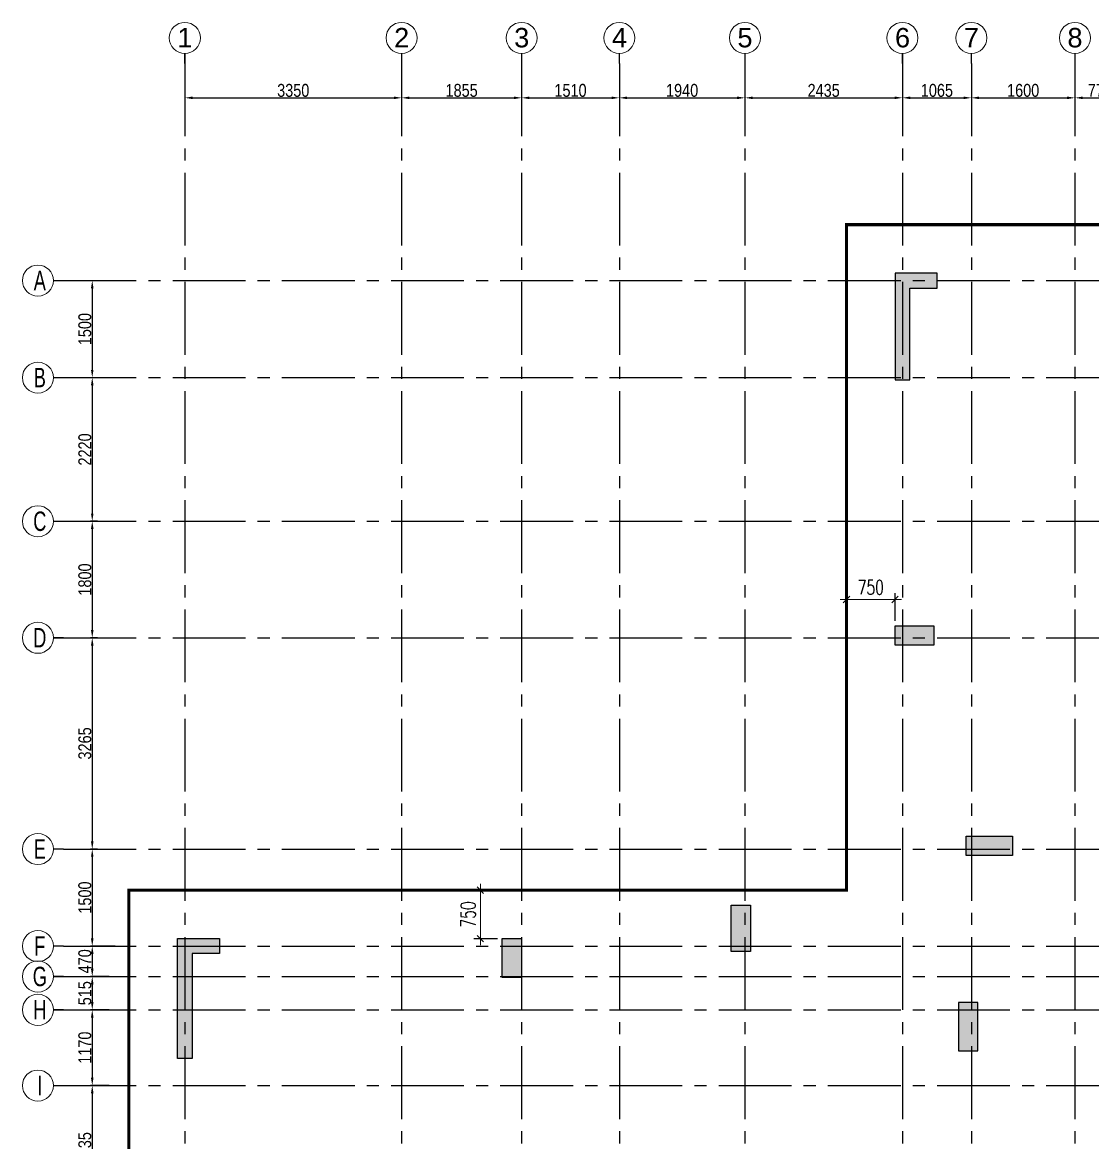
# Model space of a CAD drawing. Header units: millimetres. Extents: x 1123469 to 1752051, y -126924 to 196924.
# Drawn here: x 1363246 to 1379784, y 144728 to 162039 of the extents above; entities that cross this region are included whole.
import ezdxf
from ezdxf.enums import TextEntityAlignment as Align

# ---------------------------------------------------------------- set-up
doc = ezdxf.new("R2010")
doc.units = ezdxf.units.MM
doc.header["$LTSCALE"] = 500
doc.header["$MEASUREMENT"] = 0
doc.header["$PDMODE"] = 34
doc.linetypes.add('Site$0$CENTER2', pattern=[1.125, 0.75, -0.125, 0.125, -0.125])
doc.layers.get('Defpoints').update_dxf_attribs({"lineweight": 0})
for name, color, linetype, lineweight in [('CUT OUT', 1, 'Continuous', 13), ('dim-M', 1, 'Continuous', 15), ('FOOTING', 1, 'Continuous', 15), ('GRID NO.', 7, 'Continuous', 20), ('TOWER COL HATCH', 253, 'Continuous', 20)]:
    doc.layers.add(name, color=color, linetype=linetype, lineweight=lineweight)
for name, color, linetype in [('GLASS', 5, 'Continuous'), ('GRID', 7, 'Continuous'), ('GRID DIM', 7, 'Continuous'), ('TOWER AREA COLUMN.', 6, 'Continuous')]:
    doc.layers.add(name, color=color, linetype=linetype)
doc.styles.add('2MM', font='romans.shx', dxfattribs={"width": 0.7})
doc.styles.add('D50', font='arial.ttf', dxfattribs={"width": 0.8})
doc.dimstyles.new('INNER DIM', dxfattribs={"dimtxt": 200, "dimasz": 120, "dimexe": 25, "dimexo": 25, "dimgap": 12, "dimtad": 1, "dimdec": 0, "dimrnd": 5, "dimzin": 0, "dimdsep": 46, "dimtxsty": 'D50', "dimcen": 0.09, "dimdle": 25, "dimclrt": 6, "dimadec": 0, "dimazin": 0, "dimtfac": 1, "dimtdec": 0, "dimtofl": 0, "dimtmove": 1, "dimatfit": 3, "dimfxl": 75, "dimtolj": 1, "dimtzin": 0, "dimarcsym": 0})
doc.dimstyles.new('RAJESH', dxfattribs={"dimtxt": 200, "dimasz": 180, "dimexe": 100, "dimexo": 250, "dimgap": 50, "dimtad": 2, "dimdec": 0, "dimzin": 1, "dimdsep": 46, "dimtxsty": '2MM', "dimblk": 'OBLIQUE', "dimcen": 0, "dimdle": 100, "dimclrd": 1, "dimclre": 1, "dimclrt": 3, "dimadec": 0, "dimazin": 0, "dimtfac": 1, "dimtdec": 0, "dimtix": 1, "dimtmove": 2, "dimatfit": 3, "dimfxl": 1, "dimtolj": 1, "dimlwd": -1, "dimarcsym": 0})

# ---------------------------------------------------------------- blocks, each defined once
blk = doc.blocks.new('GRID MARK')
at = {"layer": 'GRID NO.', "const_width": 50}
blk.add_lwpolyline([(0, -541), (0, -891)], dxfattribs=at)
at = {"layer": 'GRID NO.'}
blk.add_circle((0, 0), 541, dxfattribs=at)
at = {"layer": 'GRID NO.', "style": 'D50', "width": 0.8}
blk.add_attdef('Y1', text='', height=500, dxfattribs=at).set_placement((-33, -267), align=Align.CENTER)
blk = doc.blocks.new('*D7')
at = {"layer": 'Defpoints', "color": 0, "linetype": 'Continuous', "transparency": 16777216}
for p in [(1365756, 258449), (1369106, 258449), (1369106, 258393)]:
    blk.add_point(p, dxfattribs=at)
at = {"layer": 'GRID DIM', "color": 0, "linetype": 'Continuous', "lineweight": -2, "transparency": 16777216}
for p, q in [((1365756, 258424), (1365756, 258368)), ((1369106, 258424), (1369106, 258368))]:
    blk.add_line(p, q, dxfattribs=at)
at = {"layer": 'GRID DIM', "linetype": 'Continuous', "lineweight": -2, "transparency": 16777216}
blk.add_line((1365876, 258393), (1368986, 258393), dxfattribs=at)
at = {"layer": 'GRID DIM', "linetype": 'Continuous', "transparency": 16777216}
for points in [[(1365876, 258413), (1365876, 258373), (1365756, 258393)], [(1368986, 258413), (1368986, 258373), (1369106, 258393)]]:
    blk.add_solid(points, dxfattribs=at)
at = {"layer": 'GRID DIM', "linetype": 'Continuous', "transparency": 16777216, "insert": (1367431, 258507), "char_height": 200, "attachment_point": 5, "style": 'D50'}
blk.add_mtext('\\A1;3350', dxfattribs=at)
blk = doc.blocks.new('*D8')
at = {"layer": 'Defpoints', "color": 0, "linetype": 'Continuous', "transparency": 16777216}
for p in [(1370961, 258711), (1369106, 258449), (1370961, 258393)]:
    blk.add_point(p, dxfattribs=at)
at = {"layer": 'GRID DIM', "color": 0, "linetype": 'Continuous', "lineweight": -2, "transparency": 16777216}
for p, q in [((1370961, 258686), (1370961, 258368)), ((1369106, 258424), (1369106, 258368))]:
    blk.add_line(p, q, dxfattribs=at)
at = {"layer": 'GRID DIM', "linetype": 'Continuous', "lineweight": -2, "transparency": 16777216}
blk.add_line((1369226, 258393), (1370841, 258393), dxfattribs=at)
at = {"layer": 'GRID DIM', "linetype": 'Continuous', "transparency": 16777216}
for points in [[(1369226, 258413), (1369226, 258373), (1369106, 258393)], [(1370841, 258413), (1370841, 258373), (1370961, 258393)]]:
    blk.add_solid(points, dxfattribs=at)
at = {"layer": 'GRID DIM', "linetype": 'Continuous', "transparency": 16777216, "insert": (1370033, 258507), "char_height": 200, "attachment_point": 5, "style": 'D50'}
blk.add_mtext('\\A1;1855', dxfattribs=at)
blk = doc.blocks.new('*D9')
at = {"layer": 'Defpoints', "color": 0, "linetype": 'Continuous', "transparency": 16777216}
for p in [(1370961, 258711), (1372471, 258711), (1372471, 258393)]:
    blk.add_point(p, dxfattribs=at)
at = {"layer": 'GRID DIM', "color": 0, "linetype": 'Continuous', "lineweight": -2, "transparency": 16777216}
for p, q in [((1370961, 258686), (1370961, 258368)), ((1372471, 258686), (1372471, 258368))]:
    blk.add_line(p, q, dxfattribs=at)
at = {"layer": 'GRID DIM', "linetype": 'Continuous', "lineweight": -2, "transparency": 16777216}
blk.add_line((1371081, 258393), (1372351, 258393), dxfattribs=at)
at = {"layer": 'GRID DIM', "linetype": 'Continuous', "transparency": 16777216}
for points in [[(1371081, 258413), (1371081, 258373), (1370961, 258393)], [(1372351, 258413), (1372351, 258373), (1372471, 258393)]]:
    blk.add_solid(points, dxfattribs=at)
at = {"layer": 'GRID DIM', "linetype": 'Continuous', "transparency": 16777216, "insert": (1371716, 258507), "char_height": 200, "attachment_point": 5, "style": 'D50'}
blk.add_mtext('\\A1;1510', dxfattribs=at)
blk = doc.blocks.new('*D10')
at = {"layer": 'Defpoints', "color": 0, "linetype": 'Continuous', "transparency": 16777216}
for p in [(1372471, 258711), (1374411, 258711), (1374411, 258393)]:
    blk.add_point(p, dxfattribs=at)
at = {"layer": 'GRID DIM', "color": 0, "linetype": 'Continuous', "lineweight": -2, "transparency": 16777216}
for p, q in [((1372471, 258686), (1372471, 258368)), ((1374411, 258686), (1374411, 258368))]:
    blk.add_line(p, q, dxfattribs=at)
at = {"layer": 'GRID DIM', "linetype": 'Continuous', "lineweight": -2, "transparency": 16777216}
blk.add_line((1372591, 258393), (1374291, 258393), dxfattribs=at)
at = {"layer": 'GRID DIM', "linetype": 'Continuous', "transparency": 16777216}
for points in [[(1372591, 258413), (1372591, 258373), (1372471, 258393)], [(1374291, 258413), (1374291, 258373), (1374411, 258393)]]:
    blk.add_solid(points, dxfattribs=at)
at = {"layer": 'GRID DIM', "linetype": 'Continuous', "transparency": 16777216, "insert": (1373441, 258507), "char_height": 200, "attachment_point": 5, "style": 'D50'}
blk.add_mtext('\\A1;1940', dxfattribs=at)
blk = doc.blocks.new('*D11')
at = {"layer": 'Defpoints', "color": 0, "linetype": 'Continuous', "transparency": 16777216}
for p in [(1374411, 258711), (1376846, 258711), (1376846, 258393)]:
    blk.add_point(p, dxfattribs=at)
at = {"layer": 'GRID DIM', "color": 0, "linetype": 'Continuous', "lineweight": -2, "transparency": 16777216}
for p, q in [((1374411, 258686), (1374411, 258368)), ((1376846, 258686), (1376846, 258368))]:
    blk.add_line(p, q, dxfattribs=at)
at = {"layer": 'GRID DIM', "linetype": 'Continuous', "lineweight": -2, "transparency": 16777216}
blk.add_line((1374531, 258393), (1376726, 258393), dxfattribs=at)
at = {"layer": 'GRID DIM', "linetype": 'Continuous', "transparency": 16777216}
for points in [[(1374531, 258413), (1374531, 258373), (1374411, 258393)], [(1376726, 258413), (1376726, 258373), (1376846, 258393)]]:
    blk.add_solid(points, dxfattribs=at)
at = {"layer": 'GRID DIM', "linetype": 'Continuous', "transparency": 16777216, "insert": (1375628, 258507), "char_height": 200, "attachment_point": 5, "style": 'D50'}
blk.add_mtext('\\A1;2435', dxfattribs=at)
blk = doc.blocks.new('*D12')
at = {"layer": 'Defpoints', "color": 0, "linetype": 'Continuous', "transparency": 16777216}
for p in [(1376846, 258711), (1377911, 258711), (1377911, 258393)]:
    blk.add_point(p, dxfattribs=at)
at = {"layer": 'GRID DIM', "color": 0, "linetype": 'Continuous', "lineweight": -2, "transparency": 16777216}
for p, q in [((1376846, 258686), (1376846, 258368)), ((1377911, 258686), (1377911, 258368))]:
    blk.add_line(p, q, dxfattribs=at)
at = {"layer": 'GRID DIM', "linetype": 'Continuous', "lineweight": -2, "transparency": 16777216}
blk.add_line((1376966, 258393), (1377791, 258393), dxfattribs=at)
at = {"layer": 'GRID DIM', "linetype": 'Continuous', "transparency": 16777216}
for points in [[(1376966, 258413), (1376966, 258373), (1376846, 258393)], [(1377791, 258413), (1377791, 258373), (1377911, 258393)]]:
    blk.add_solid(points, dxfattribs=at)
at = {"layer": 'GRID DIM', "linetype": 'Continuous', "transparency": 16777216, "insert": (1377378, 258507), "char_height": 200, "attachment_point": 5, "style": 'D50'}
blk.add_mtext('\\A1;1065', dxfattribs=at)
blk = doc.blocks.new('*D13')
at = {"layer": 'Defpoints', "color": 0, "linetype": 'Continuous', "transparency": 16777216}
for p in [(1377911, 258711), (1379511, 258634), (1379511, 258393)]:
    blk.add_point(p, dxfattribs=at)
at = {"layer": 'GRID DIM', "color": 0, "linetype": 'Continuous', "lineweight": -2, "transparency": 16777216}
for p, q in [((1377911, 258686), (1377911, 258368)), ((1379511, 258609), (1379511, 258368))]:
    blk.add_line(p, q, dxfattribs=at)
at = {"layer": 'GRID DIM', "linetype": 'Continuous', "lineweight": -2, "transparency": 16777216}
blk.add_line((1378031, 258393), (1379391, 258393), dxfattribs=at)
at = {"layer": 'GRID DIM', "linetype": 'Continuous', "transparency": 16777216}
for points in [[(1378031, 258413), (1378031, 258373), (1377911, 258393)], [(1379391, 258413), (1379391, 258373), (1379511, 258393)]]:
    blk.add_solid(points, dxfattribs=at)
at = {"layer": 'GRID DIM', "linetype": 'Continuous', "transparency": 16777216, "insert": (1378711, 258507), "char_height": 200, "attachment_point": 5, "style": 'D50'}
blk.add_mtext('\\A1;1600', dxfattribs=at)
blk = doc.blocks.new('*D14')
at = {"layer": 'Defpoints', "color": 0, "linetype": 'Continuous', "transparency": 16777216}
for p in [(1379511, 258634), (1380281, 258634), (1380281, 258393)]:
    blk.add_point(p, dxfattribs=at)
at = {"layer": 'GRID DIM', "color": 0, "linetype": 'Continuous', "lineweight": -2, "transparency": 16777216}
for p, q in [((1379511, 258609), (1379511, 258368)), ((1380281, 258609), (1380281, 258368))]:
    blk.add_line(p, q, dxfattribs=at)
at = {"layer": 'GRID DIM', "linetype": 'Continuous', "lineweight": -2, "transparency": 16777216}
blk.add_line((1379631, 258393), (1380161, 258393), dxfattribs=at)
at = {"layer": 'GRID DIM', "linetype": 'Continuous', "transparency": 16777216}
for points in [[(1379631, 258413), (1379631, 258373), (1379511, 258393)], [(1380161, 258413), (1380161, 258373), (1380281, 258393)]]:
    blk.add_solid(points, dxfattribs=at)
at = {"layer": 'GRID DIM', "linetype": 'Continuous', "transparency": 16777216, "insert": (1379896, 258507), "char_height": 200, "attachment_point": 5, "style": 'D50'}
blk.add_mtext('\\A1;770', dxfattribs=at)
blk = doc.blocks.new('*D49')
at = {"layer": 'Defpoints', "color": 0, "linetype": 'Continuous', "transparency": 16777216}
for p in [(1364325, 255569), (1364325, 254069), (1364325, 254069)]:
    blk.add_point(p, dxfattribs=at)
at = {"layer": 'GRID DIM', "color": 0, "linetype": 'Continuous', "lineweight": -2, "transparency": 16777216}
for p, q in [((1364350, 255569), (1364350, 255569)), ((1364350, 254069), (1364350, 254069))]:
    blk.add_line(p, q, dxfattribs=at)
at = {"layer": 'GRID DIM', "linetype": 'Continuous', "lineweight": -2, "transparency": 16777216}
blk.add_line((1364325, 255449), (1364325, 254189), dxfattribs=at)
at = {"layer": 'GRID DIM', "linetype": 'Continuous', "transparency": 16777216}
for points in [[(1364305, 255449), (1364345, 255449), (1364325, 255569)], [(1364305, 254189), (1364345, 254189), (1364325, 254069)]]:
    blk.add_solid(points, dxfattribs=at)
at = {"layer": 'GRID DIM', "linetype": 'Continuous', "transparency": 16777216, "insert": (1364211, 254819), "char_height": 200, "attachment_point": 5, "rotation": 90, "style": 'D50'}
blk.add_mtext('\\A1;1500', dxfattribs=at)
blk = doc.blocks.new('*D50')
at = {"layer": 'Defpoints', "color": 0, "linetype": 'Continuous', "transparency": 16777216}
for p in [(1364325, 254069), (1364325, 251849), (1364433, 251849)]:
    blk.add_point(p, dxfattribs=at)
at = {"layer": 'GRID DIM', "color": 0, "linetype": 'Continuous', "lineweight": -2, "transparency": 16777216}
for p, q in [((1364350, 254069), (1364350, 254069)), ((1364408, 251849), (1364300, 251849))]:
    blk.add_line(p, q, dxfattribs=at)
at = {"layer": 'GRID DIM', "linetype": 'Continuous', "lineweight": -2, "transparency": 16777216}
blk.add_line((1364325, 253949), (1364325, 251969), dxfattribs=at)
at = {"layer": 'GRID DIM', "linetype": 'Continuous', "transparency": 16777216}
for points in [[(1364305, 253949), (1364345, 253949), (1364325, 254069)], [(1364305, 251969), (1364345, 251969), (1364325, 251849)]]:
    blk.add_solid(points, dxfattribs=at)
at = {"layer": 'GRID DIM', "linetype": 'Continuous', "transparency": 16777216, "insert": (1364211, 252959), "char_height": 200, "attachment_point": 5, "rotation": 90, "style": 'D50'}
blk.add_mtext('\\A1;2220', dxfattribs=at)
blk = doc.blocks.new('*D51')
at = {"layer": 'Defpoints', "color": 0, "linetype": 'Continuous', "transparency": 16777216}
for p in [(1364433, 251849), (1364325, 250049), (1364433, 250049)]:
    blk.add_point(p, dxfattribs=at)
at = {"layer": 'GRID DIM', "color": 0, "linetype": 'Continuous', "lineweight": -2, "transparency": 16777216}
for p, q in [((1364408, 251849), (1364300, 251849)), ((1364408, 250049), (1364300, 250049))]:
    blk.add_line(p, q, dxfattribs=at)
at = {"layer": 'GRID DIM', "linetype": 'Continuous', "lineweight": -2, "transparency": 16777216}
blk.add_line((1364325, 251729), (1364325, 250169), dxfattribs=at)
at = {"layer": 'GRID DIM', "linetype": 'Continuous', "transparency": 16777216}
for points in [[(1364305, 251729), (1364345, 251729), (1364325, 251849)], [(1364305, 250169), (1364345, 250169), (1364325, 250049)]]:
    blk.add_solid(points, dxfattribs=at)
at = {"layer": 'GRID DIM', "linetype": 'Continuous', "transparency": 16777216, "insert": (1364211, 250949), "char_height": 200, "attachment_point": 5, "rotation": 90, "style": 'D50'}
blk.add_mtext('\\A1;1800', dxfattribs=at)
blk = doc.blocks.new('*D52')
at = {"layer": 'Defpoints', "color": 0, "linetype": 'Continuous', "transparency": 16777216}
for p in [(1364433, 250049), (1364325, 246784), (1364433, 246784)]:
    blk.add_point(p, dxfattribs=at)
at = {"layer": 'GRID DIM', "color": 0, "linetype": 'Continuous', "lineweight": -2, "transparency": 16777216}
for p, q in [((1364408, 250049), (1364300, 250049)), ((1364408, 246784), (1364300, 246784))]:
    blk.add_line(p, q, dxfattribs=at)
at = {"layer": 'GRID DIM', "linetype": 'Continuous', "lineweight": -2, "transparency": 16777216}
blk.add_line((1364325, 249929), (1364325, 246904), dxfattribs=at)
at = {"layer": 'GRID DIM', "linetype": 'Continuous', "transparency": 16777216}
for points in [[(1364305, 249929), (1364345, 249929), (1364325, 250049)], [(1364305, 246904), (1364345, 246904), (1364325, 246784)]]:
    blk.add_solid(points, dxfattribs=at)
at = {"layer": 'GRID DIM', "linetype": 'Continuous', "transparency": 16777216, "insert": (1364211, 248416), "char_height": 200, "attachment_point": 5, "rotation": 90, "style": 'D50'}
blk.add_mtext('\\A1;3265', dxfattribs=at)
blk = doc.blocks.new('*D53')
at = {"layer": 'Defpoints', "color": 0, "linetype": 'Continuous', "transparency": 16777216}
for p in [(1364433, 246784), (1364325, 245284), (1364703, 245284)]:
    blk.add_point(p, dxfattribs=at)
at = {"layer": 'GRID DIM', "color": 0, "linetype": 'Continuous', "lineweight": -2, "transparency": 16777216}
for p, q in [((1364408, 246784), (1364300, 246784)), ((1364678, 245284), (1364300, 245284))]:
    blk.add_line(p, q, dxfattribs=at)
at = {"layer": 'GRID DIM', "linetype": 'Continuous', "lineweight": -2, "transparency": 16777216}
blk.add_line((1364325, 246664), (1364325, 245404), dxfattribs=at)
at = {"layer": 'GRID DIM', "linetype": 'Continuous', "transparency": 16777216}
for points in [[(1364305, 246664), (1364345, 246664), (1364325, 246784)], [(1364305, 245404), (1364345, 245404), (1364325, 245284)]]:
    blk.add_solid(points, dxfattribs=at)
at = {"layer": 'GRID DIM', "linetype": 'Continuous', "transparency": 16777216, "insert": (1364211, 246034), "char_height": 200, "attachment_point": 5, "rotation": 90, "style": 'D50'}
blk.add_mtext('\\A1;1500', dxfattribs=at)
blk = doc.blocks.new('*D54')
at = {"layer": 'Defpoints', "color": 0, "linetype": 'Continuous', "transparency": 16777216}
for p in [(1364703, 245284), (1364325, 244814), (1364613, 244814)]:
    blk.add_point(p, dxfattribs=at)
at = {"layer": 'GRID DIM', "color": 0, "linetype": 'Continuous', "lineweight": -2, "transparency": 16777216}
for p, q in [((1364678, 245284), (1364300, 245284)), ((1364588, 244814), (1364300, 244814))]:
    blk.add_line(p, q, dxfattribs=at)
at = {"layer": 'GRID DIM', "linetype": 'Continuous', "lineweight": -2, "transparency": 16777216}
blk.add_line((1364325, 245164), (1364325, 244934), dxfattribs=at)
at = {"layer": 'GRID DIM', "linetype": 'Continuous', "transparency": 16777216}
for points in [[(1364305, 245164), (1364345, 245164), (1364325, 245284)], [(1364305, 244934), (1364345, 244934), (1364325, 244814)]]:
    blk.add_solid(points, dxfattribs=at)
at = {"layer": 'GRID DIM', "linetype": 'Continuous', "transparency": 16777216, "insert": (1364211, 245049), "char_height": 200, "attachment_point": 5, "rotation": 90, "style": 'D50'}
blk.add_mtext('\\A1;470', dxfattribs=at)
blk = doc.blocks.new('*D55')
at = {"layer": 'Defpoints', "color": 0, "linetype": 'Continuous', "transparency": 16777216}
for p in [(1364613, 244814), (1364325, 244299), (1364613, 244299)]:
    blk.add_point(p, dxfattribs=at)
at = {"layer": 'GRID DIM', "color": 0, "linetype": 'Continuous', "lineweight": -2, "transparency": 16777216}
for p, q in [((1364588, 244814), (1364300, 244814)), ((1364588, 244299), (1364300, 244299))]:
    blk.add_line(p, q, dxfattribs=at)
at = {"layer": 'GRID DIM', "linetype": 'Continuous', "lineweight": -2, "transparency": 16777216}
blk.add_line((1364325, 244694), (1364325, 244419), dxfattribs=at)
at = {"layer": 'GRID DIM', "linetype": 'Continuous', "transparency": 16777216}
for points in [[(1364305, 244694), (1364345, 244694), (1364325, 244814)], [(1364305, 244419), (1364345, 244419), (1364325, 244299)]]:
    blk.add_solid(points, dxfattribs=at)
at = {"layer": 'GRID DIM', "linetype": 'Continuous', "transparency": 16777216, "insert": (1364211, 244556), "char_height": 200, "attachment_point": 5, "rotation": 90, "style": 'D50'}
blk.add_mtext('\\A1;515', dxfattribs=at)
blk = doc.blocks.new('*D56')
at = {"layer": 'Defpoints', "color": 0, "linetype": 'Continuous', "transparency": 16777216}
for p in [(1364613, 244299), (1364325, 243129), (1364613, 243129)]:
    blk.add_point(p, dxfattribs=at)
at = {"layer": 'GRID DIM', "color": 0, "linetype": 'Continuous', "lineweight": -2, "transparency": 16777216}
for p, q in [((1364588, 244299), (1364300, 244299)), ((1364588, 243129), (1364300, 243129))]:
    blk.add_line(p, q, dxfattribs=at)
at = {"layer": 'GRID DIM', "linetype": 'Continuous', "lineweight": -2, "transparency": 16777216}
blk.add_line((1364325, 244179), (1364325, 243249), dxfattribs=at)
at = {"layer": 'GRID DIM', "linetype": 'Continuous', "transparency": 16777216}
for points in [[(1364305, 244179), (1364345, 244179), (1364325, 244299)], [(1364305, 243249), (1364345, 243249), (1364325, 243129)]]:
    blk.add_solid(points, dxfattribs=at)
at = {"layer": 'GRID DIM', "linetype": 'Continuous', "transparency": 16777216, "insert": (1364211, 243714), "char_height": 200, "attachment_point": 5, "rotation": 90, "style": 'D50'}
blk.add_mtext('\\A1;1170', dxfattribs=at)
blk = doc.blocks.new('*D57')
at = {"layer": 'Defpoints', "color": 0, "linetype": 'Continuous', "transparency": 16777216}
for p in [(1364613, 243129), (1364325, 241194), (1364613, 241194)]:
    blk.add_point(p, dxfattribs=at)
at = {"layer": 'GRID DIM', "color": 0, "linetype": 'Continuous', "lineweight": -2, "transparency": 16777216}
for p, q in [((1364588, 243129), (1364300, 243129)), ((1364588, 241194), (1364300, 241194))]:
    blk.add_line(p, q, dxfattribs=at)
at = {"layer": 'GRID DIM', "linetype": 'Continuous', "lineweight": -2, "transparency": 16777216}
blk.add_line((1364325, 243009), (1364325, 241314), dxfattribs=at)
at = {"layer": 'GRID DIM', "linetype": 'Continuous', "transparency": 16777216}
for points in [[(1364305, 243009), (1364345, 243009), (1364325, 243129)], [(1364305, 241314), (1364345, 241314), (1364325, 241194)]]:
    blk.add_solid(points, dxfattribs=at)
at = {"layer": 'GRID DIM', "linetype": 'Continuous', "transparency": 16777216, "insert": (1364211, 242161), "char_height": 200, "attachment_point": 5, "rotation": 90, "style": 'D50'}
blk.add_mtext('\\A1;1935', dxfattribs=at)
blk = doc.blocks.new('3tgra')
at = {"layer": 'TOWER COL HATCH'}
h = blk.add_hatch(color=253, dxfattribs=at)
h.dxf.hatch_style = 1
h.paths.add_polyline_path([(1377381, 95142), (1376731, 95142), (1376731, 93492), (1376961, 93492), (1376961, 94912), (1377381, 94912)])
h = blk.add_hatch(color=253, dxfattribs=at)
h.dxf.hatch_style = 1
h.paths.add_polyline_path([(1376731, 89392), (1376731, 89692), (1377331, 89692), (1377331, 89392)])
h = blk.add_hatch(color=253, dxfattribs=at)
h.dxf.hatch_style = 1
h.paths.add_polyline_path([(1377831, 86142), (1377831, 86442), (1378546, 86442), (1378546, 86142)])
h = blk.add_hatch(color=253, dxfattribs=at)
h.dxf.hatch_style = 1
h.paths.add_polyline_path([(1374496, 84657), (1374196, 84657), (1374196, 85372), (1374496, 85372)])
h = blk.add_hatch(color=253, dxfattribs=at)
h.dxf.hatch_style = 1
h.paths.add_polyline_path([(1365641, 83007), (1365641, 84857), (1366291, 84857), (1366291, 84627), (1365871, 84627), (1365871, 83007)])
h = blk.add_hatch(color=253, dxfattribs=at)
h.dxf.hatch_style = 1
h.paths.add_polyline_path([(1370961, 84257), (1370661, 84257), (1370661, 84857), (1370961, 84857)])
h = blk.add_hatch(color=253, dxfattribs=at)
h.dxf.hatch_style = 1
h.paths.add_polyline_path([(1377711, 83122), (1378011, 83122), (1378011, 83872), (1377711, 83872)])
at = {"layer": 'TOWER AREA COLUMN.', "color": 4}
for points in [[(1377381, 95142), (1376731, 95142), (1376731, 93492), (1376961, 93492), (1376961, 94912), (1377381, 94912), (1377381, 95142)], [(1365641, 83007), (1365641, 84857), (1366291, 84857), (1366291, 84627), (1365871, 84627), (1365871, 83007), (1365641, 83007)]]:
    blk.add_lwpolyline(points, dxfattribs=at)
for points in [[(1376731, 89392), (1376731, 89692), (1377331, 89692), (1377331, 89392)], [(1377831, 86142), (1377831, 86442), (1378546, 86442), (1378546, 86142)], [(1374496, 84657), (1374196, 84657), (1374196, 85372), (1374496, 85372)], [(1370961, 84257), (1370661, 84257), (1370661, 84857), (1370961, 84857)], [(1377711, 83122), (1378011, 83122), (1378011, 83872), (1377711, 83872)]]:
    blk.add_lwpolyline(points, close=True, dxfattribs=at)
blk = doc.blocks.new('_Oblique')
at = {"color": 0, "linetype": 'ByBlock', "lineweight": -2}
blk.add_line((-0.5, -0.5), (0.5, 0.5), dxfattribs=at)
blk = doc.blocks.new('*D120')
at = {"layer": 'Defpoints', "color": 0, "ltscale": 100, "transparency": 16777216}
for p in [(1370661, 148629), (1370323, 147879), (1370661, 147879)]:
    blk.add_point(p, dxfattribs=at)
at = {"layer": 'dim-M', "color": 1, "ltscale": 100, "transparency": 16777216}
blk.add_line((1370323, 148729), (1370323, 147779), dxfattribs=at)
at = {"layer": 'dim-M', "color": 1, "lineweight": -2, "ltscale": 100, "transparency": 16777216}
for p, q in [((1370586, 148629), (1370223, 148629)), ((1370586, 147879), (1370223, 147879))]:
    blk.add_line(p, q, dxfattribs=at)
at = {"layer": 'dim-M', "color": 1, "ltscale": 100, "transparency": 16777216, "xscale": 100, "yscale": 100, "zscale": 100}
for p, rotation in [((1370323, 148629), 90), ((1370323, 147879), 270)]:
    blk.add_blockref('_Oblique', p, dxfattribs=dict(at, rotation=rotation))
at = {"layer": 'dim-M', "color": 3, "ltscale": 100, "transparency": 16777216, "insert": (1370135, 148254), "char_height": 225, "attachment_point": 5, "rotation": 90, "style": '2MM'}
blk.add_mtext('\\A1;750', dxfattribs=at)
blk = doc.blocks.new('*D130')
at = {"layer": 'Defpoints', "color": 0, "ltscale": 100, "transparency": 16777216}
for p in [(1376731, 153121), (1375981, 152714), (1376731, 152714)]:
    blk.add_point(p, dxfattribs=at)
at = {"layer": 'dim-M', "color": 1, "lineweight": -2, "ltscale": 100, "transparency": 16777216}
for p, q in [((1375981, 152789), (1375981, 153221)), ((1376731, 152789), (1376731, 153221))]:
    blk.add_line(p, q, dxfattribs=at)
at = {"layer": 'dim-M', "color": 1, "ltscale": 100, "transparency": 16777216}
blk.add_line((1375881, 153121), (1376831, 153121), dxfattribs=at)
at = {"layer": 'dim-M', "color": 1, "ltscale": 100, "transparency": 16777216, "xscale": 100, "yscale": 100, "zscale": 100, "rotation": 180}
blk.add_blockref('_Oblique', (1375981, 153121), dxfattribs=at)
at = {"layer": 'dim-M', "color": 1, "ltscale": 100, "transparency": 16777216, "xscale": 100, "yscale": 100, "zscale": 100}
blk.add_blockref('_Oblique', (1376731, 153121), dxfattribs=at)
at = {"layer": 'dim-M', "color": 3, "ltscale": 100, "transparency": 16777216, "insert": (1376356, 153308), "char_height": 225, "attachment_point": 5, "style": '2MM'}
blk.add_mtext('\\A1;750', dxfattribs=at)
blk = doc.blocks.new('EEE')
at = {"layer": 'GRID', "color": 16, "linetype": 'Site$0$CENTER2', "ltscale": 3}
for points in [[(1365755.6, 258923.2), (1365755.6, 223711.9)], [(1369105.6, 258923.2), (1369105.6, 223711.9)], [(1370960.6, 258923.2), (1370960.6, 223711.9)], [(1372470.6, 258923.2), (1372470.6, 223711.9)], [(1374410.6, 258923.2), (1374410.6, 223711.9)], [(1376845.6, 258923.2), (1376845.6, 223711.9)], [(1377910.6, 258923.2), (1377910.6, 223711.9)], [(1379510.6, 258923.2), (1379510.6, 223711.9)], [(1363880.9, 255568.6), (1442964.5, 255568.6)], [(1363880.9, 254068.6), (1442964.5, 254068.6)], [(1363880.9, 251848.8), (1442964.5, 251848.8)], [(1363880.9, 250048.6), (1442964.5, 250048.6)], [(1363880.9, 246783.6), (1442964.5, 246783.6)], [(1363880.9, 245284), (1442964.5, 245284)], [(1363880.9, 244813.8), (1442964.5, 244813.8)], [(1363880.9, 244299), (1442964.5, 244299)], [(1363880.9, 243128.8), (1442964.5, 243128.8)]]:
    blk.add_lwpolyline(points, dxfattribs=at)
at = {"layer": 'GRID NO.'}
ref = blk.add_blockref('GRID MARK', (1365755.6, 259318.5), dxfattribs=dict(at, xscale=0.4435200000032785, yscale=0.4435200000032785, zscale=0.4435200000032785))
ref.add_attrib('Y1', '1', dxfattribs={"height": 300, "style": 'D50'}).set_placement((1365756.7, 259172.9), align=Align.CENTER)
ref = blk.add_blockref('GRID MARK', (1369105.6, 259318.5), dxfattribs=dict(at, xscale=0.4435200000032785, yscale=0.4435200000032785, zscale=0.4435200000032785))
ref.add_attrib('Y1', '2', dxfattribs={"height": 300, "style": 'D50'}).set_placement((1369106.7, 259172.9), align=Align.CENTER)
ref = blk.add_blockref('GRID MARK', (1370960.6, 259318.5), dxfattribs=dict(at, xscale=0.4435200000032785, yscale=0.4435200000032785, zscale=0.4435200000032785))
ref.add_attrib('Y1', '3', dxfattribs={"height": 300, "style": 'D50'}).set_placement((1370961.7, 259172.9), align=Align.CENTER)
ref = blk.add_blockref('GRID MARK', (1372470.6, 259318.5), dxfattribs=dict(at, xscale=0.4435200000032785, yscale=0.4435200000032785, zscale=0.4435200000032785))
ref.add_attrib('Y1', '4', dxfattribs={"height": 300, "style": 'D50'}).set_placement((1372471.7, 259172.9), align=Align.CENTER)
ref = blk.add_blockref('GRID MARK', (1374410.6, 259318.5), dxfattribs=dict(at, xscale=0.4435200000032785, yscale=0.4435200000032785, zscale=0.4435200000032785))
ref.add_attrib('Y1', '5', dxfattribs={"height": 300, "style": 'D50'}).set_placement((1374411.7, 259172.9), align=Align.CENTER)
ref = blk.add_blockref('GRID MARK', (1376845.6, 259318.5), dxfattribs=dict(at, xscale=0.4435200000032785, yscale=0.4435200000032785, zscale=0.4435200000032785))
ref.add_attrib('Y1', '6', dxfattribs={"height": 300, "style": 'D50'}).set_placement((1376846.7, 259172.9), align=Align.CENTER)
ref = blk.add_blockref('GRID MARK', (1377910.6, 259318.5), dxfattribs=dict(at, xscale=0.4435200000032785, yscale=0.4435200000032785, zscale=0.4435200000032785))
ref.add_attrib('Y1', '7', dxfattribs={"height": 300, "style": 'D50'}).set_placement((1377911.7, 259172.9), align=Align.CENTER)
ref = blk.add_blockref('GRID MARK', (1379510.6, 259318.5), dxfattribs=dict(at, xscale=0.4435200000032785, yscale=0.4435200000032785, zscale=0.4435200000032785))
ref.add_attrib('Y1', '8', dxfattribs={"height": 300, "style": 'D50'}).set_placement((1379511.7, 259172.9), align=Align.CENTER)
ref = blk.add_blockref('GRID MARK', (1363485.6, 255568.6), dxfattribs=dict(at, xscale=0.443520000003279, yscale=0.443520000003279, zscale=0.443520000003279, rotation=90))
ref.add_attrib('Y1', 'A', dxfattribs={"height": 300, "style": 'D50', "width": 0.669886}).set_placement((1363514.6, 255569.7), align=Align.MIDDLE_CENTER)
ref = blk.add_blockref('GRID MARK', (1363485.6, 254068.6), dxfattribs=dict(at, xscale=0.443520000003279, yscale=0.443520000003279, zscale=0.443520000003279, rotation=90))
ref.add_attrib('Y1', 'B', dxfattribs={"height": 300, "style": 'D50', "width": 0.669886}).set_placement((1363514.6, 254069.7), align=Align.MIDDLE_CENTER)
ref = blk.add_blockref('GRID MARK', (1363485.6, 251848.8), dxfattribs=dict(at, xscale=0.443520000003279, yscale=0.443520000003279, zscale=0.443520000003279, rotation=90))
ref.add_attrib('Y1', 'C', dxfattribs={"height": 300, "style": 'D50', "width": 0.669886}).set_placement((1363514.6, 251849.8), align=Align.MIDDLE_CENTER)
ref = blk.add_blockref('GRID MARK', (1363485.6, 250048.6), dxfattribs=dict(at, xscale=0.443520000003279, yscale=0.443520000003279, zscale=0.443520000003279, rotation=90))
ref.add_attrib('Y1', 'D', dxfattribs={"height": 300, "style": 'D50', "width": 0.669886}).set_placement((1363514.6, 250049.7), align=Align.MIDDLE_CENTER)
ref = blk.add_blockref('GRID MARK', (1363485.6, 246783.6), dxfattribs=dict(at, xscale=0.443520000003279, yscale=0.443520000003279, zscale=0.443520000003279, rotation=90))
ref.add_attrib('Y1', 'E', dxfattribs={"height": 300, "style": 'D50', "width": 0.669886}).set_placement((1363514.6, 246784.7), align=Align.MIDDLE_CENTER)
ref = blk.add_blockref('GRID MARK', (1363485.6, 245284), dxfattribs=dict(at, xscale=0.443520000003279, yscale=0.443520000003279, zscale=0.443520000003279, rotation=90))
ref.add_attrib('Y1', 'F', dxfattribs={"height": 300, "style": 'D50', "width": 0.669886}).set_placement((1363514.6, 245285), align=Align.MIDDLE_CENTER)
ref = blk.add_blockref('GRID MARK', (1363485.6, 244813.8), dxfattribs=dict(at, xscale=0.443520000003279, yscale=0.443520000003279, zscale=0.443520000003279, rotation=90))
ref.add_attrib('Y1', 'G', dxfattribs={"height": 300, "style": 'D50', "width": 0.669886}).set_placement((1363514.6, 244814.8), align=Align.MIDDLE_CENTER)
ref = blk.add_blockref('GRID MARK', (1363485.6, 244299), dxfattribs=dict(at, xscale=0.443520000003279, yscale=0.443520000003279, zscale=0.443520000003279, rotation=90))
ref.add_attrib('Y1', 'H', dxfattribs={"height": 300, "style": 'D50', "width": 0.669886}).set_placement((1363514.6, 244300), align=Align.MIDDLE_CENTER)
ref = blk.add_blockref('GRID MARK', (1363485.6, 243128.8), dxfattribs=dict(at, xscale=0.443520000003279, yscale=0.443520000003279, zscale=0.443520000003279, rotation=90))
ref.add_attrib('Y1', 'I', dxfattribs={"height": 300, "style": 'D50', "width": 0.669886}).set_placement((1363514.6, 243129.8), align=Align.MIDDLE_CENTER)
at = {"layer": 'GRID DIM', "color": 0, "linetype": 'Continuous'}
for base, p1, p2, picture, middle in [((1369105.6, 258393.3), (1365755.6, 258449.4), (1369105.6, 258449.4), '*D7', (1367430.6, 258507.5)), ((1370960.6, 258393.3), (1369105.6, 258449.4), (1370960.6, 258710.6), '*D8', (1370033.1, 258507.4)), ((1372470.6, 258393.3), (1370960.6, 258710.6), (1372470.6, 258710.6), '*D9', (1371715.6, 258507.4)), ((1374410.6, 258393.3), (1372470.6, 258710.6), (1374410.6, 258710.6), '*D10', (1373440.6, 258507.4)), ((1376845.6, 258393.3), (1374410.6, 258710.6), (1376845.6, 258710.6), '*D11', (1375628.1, 258507.5)), ((1377910.6, 258393.3), (1376845.6, 258710.6), (1377910.6, 258710.6), '*D12', (1377378.1, 258507.4)), ((1379510.6, 258393.3), (1377910.6, 258710.6), (1379510.6, 258634.5), '*D13', (1378710.6, 258507.4)), ((1380280.6, 258393.3), (1379510.6, 258634.5), (1380280.6, 258634.5), '*D14', (1379895.6, 258507.4))]:
    dim = blk.add_linear_dim(base=base, p1=p1, p2=p2, dimstyle='INNER DIM', override={"dimclrd": 256, "dimclrt": 256}, dxfattribs=at)
    dim.commit()
    dim.dimension.update_dxf_attribs({"geometry": picture, "text_midpoint": middle})
for base, p1, p2, picture, middle in [((1364325, 254068.6), (1364325, 255568.6), (1364325, 254068.6), '*D49', (1364210.9, 254818.6)), ((1364325, 251848.8), (1364325, 254068.6), (1364432.8, 251848.8), '*D50', (1364210.9, 252958.7)), ((1364325, 250048.6), (1364432.8, 251848.8), (1364432.8, 250048.6), '*D51', (1364210.9, 250948.7)), ((1364325, 246783.6), (1364432.8, 250048.6), (1364432.8, 246783.6), '*D52', (1364210.8, 248416.1)), ((1364325, 245284), (1364432.8, 246783.6), (1364702.9, 245284), '*D53', (1364210.9, 246033.8)), ((1364325, 244813.8), (1364702.9, 245284), (1364612.7, 244813.8), '*D54', (1364210.9, 245048.9)), ((1364325, 244299), (1364612.7, 244813.8), (1364612.7, 244299), '*D55', (1364210.9, 244556.4)), ((1364325, 243128.8), (1364612.7, 244299), (1364612.7, 243128.8), '*D56', (1364210.9, 243713.9)), ((1364325, 241193.8), (1364612.7, 243128.8), (1364612.7, 241193.8), '*D57', (1364210.8, 242161.3))]:
    dim = blk.add_linear_dim(base=base, p1=p1, p2=p2, angle=90, dimstyle='INNER DIM', override={"dimclrd": 256, "dimclrt": 256}, dxfattribs=at)
    dim.commit()
    dim.dimension.update_dxf_attribs({"geometry": picture, "text_midpoint": middle})

msp = doc.modelspace()

# ---------------------------------------------------------------- linework, layer by layer
at = {"layer": 'FOOTING', "color": 3, "ltscale": 10, "const_width": 50}
msp.add_lwpolyline([(1416960.6, 139394.2), (1390780.6, 139394.2), (1390780.6, 126979.3), (1382225.6, 126979.3), (1382225.6, 126464.3), (1373445.6, 126464.3), (1373445.6, 126979.3), (1364890.6, 126979.3), (1364890.6, 148629.4), (1375980.6, 148629.4), (1375980.6, 158914.1), (1384855.6, 158914.1), (1384855.6, 157414.1), (1388805.6, 157414.1), (1388805.6, 156599.2), (1390500.6, 156599.2), (1390500.6, 155194.2), (1417240.6, 155194.2)], dxfattribs=at)

# ---------------------------------------------------------------- block references
at = {"layer": 'CUT OUT', "color": 4}
msp.add_blockref('3tgra', (0, 63022.5), dxfattribs=at)
at = {"layer": 'GLASS', "color": 4}
msp.add_blockref('EEE', (0, -97519.6), dxfattribs=at)

# ---------------------------------------------------------------- dimensions: what is measured, and where the dimension line sits
at = {"layer": 'dim-M', "ltscale": 100}
dim = msp.add_linear_dim(base=(1376730.6, 153120.8), p1=(1375980.6, 152714.1), p2=(1376730.6, 152714.1), dimstyle='RAJESH', override={"dimtxt": 225, "dimasz": 100, "dimexo": 75, "dimgap": 75, "dimtmove": 1}, dxfattribs=at)
dim.commit()
dim.dimension.update_dxf_attribs({"geometry": '*D130', "text_midpoint": (1376355.6, 153308.3)})
dim = msp.add_linear_dim(base=(1370322.5, 147879.4), p1=(1370660.6, 148629.4), p2=(1370660.6, 147879.4), angle=90, dimstyle='RAJESH', override={"dimtxt": 225, "dimasz": 100, "dimexo": 75, "dimgap": 75, "dimtmove": 1}, dxfattribs=at)
dim.commit()
dim.dimension.update_dxf_attribs({"geometry": '*D120', "text_midpoint": (1370135, 148254.4)})

doc.saveas('drawing.dxf')
